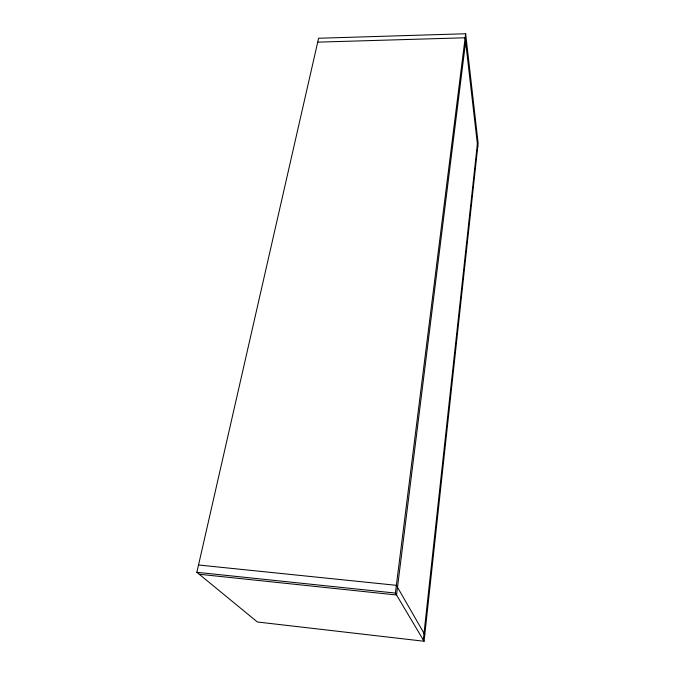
<?xml version="1.0" encoding="UTF-8"?>
<svg xmlns="http://www.w3.org/2000/svg" width="675" height="675" viewBox="0 0 675 675"><rect width="100%" height="100%" fill="white"/><g stroke="black" fill="none" stroke-linecap="round" stroke-linejoin="round"><path stroke-width="1.01" d="M423.293 639.925L477.368 143.851M424.077 641.25L478.136 143.235L465.657 33.75L318.6 38.247L196.864 572.299L257.369 621.987L424.077 641.25L395.39 593.072L465.657 33.75M465.623 41.917L396.529 594.979L199.243 574.256M317.706 42.145L465.151 37.783L477.731 147.007M198.526 564.992L396.368 585.318L424.794 634.677M196.864 572.299L395.39 593.072"/></g></svg>
